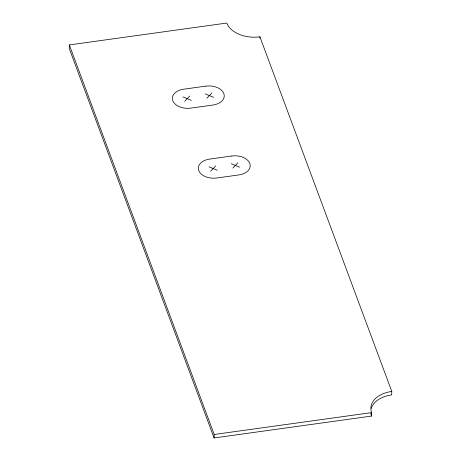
<?xml version="1.0" encoding="UTF-8"?>
<svg xmlns="http://www.w3.org/2000/svg" width="461" height="461" viewBox="0 0 461 461"><rect width="100%" height="100%" fill="white"/><g stroke="black" fill="none" stroke-linecap="round" stroke-linejoin="round"><path stroke-width="0.69" d="M69.323 44.924L69.208 48.393L214.083 437.95L371.531 416.076L371.647 412.607A27.43 17.841 2 0 1 391.792 391.435L259.912 36.817A27.43 17.841 2 0 1 226.772 23.05L69.323 44.924L214.198 434.481L214.083 437.95M259.866 38.205L259.912 36.817M391.792 391.435L391.677 394.904A27.43 17.841 2 0 0 371.238 408.498M184.671 101.316L189.707 96.021M206.868 98.228L211.904 92.938M210.654 171.187L215.69 165.897M232.857 168.104L237.893 162.814M214.198 434.481L371.647 412.607M205.249 93.86L213.529 97.306M183.046 96.948L191.332 100.389M231.232 163.736L239.518 167.182M209.029 166.824L217.315 170.265M371.531 416.076A27.43 17.841 2 0 1 370.84 413.31M205.871 86.121L183.668 89.204A14.856 9.664 2 0 0 172.754 100.671A14.856 9.664 2 0 0 190.704 108.128L212.907 105.045A14.856 9.664 2 0 0 223.821 93.577A14.856 9.664 2 0 0 205.871 86.121M231.854 155.997L209.657 159.08A14.856 9.664 2 0 0 198.743 170.547A14.856 9.664 2 0 0 216.693 178.004L238.896 174.921A14.856 9.664 2 0 0 249.804 163.453A14.856 9.664 2 0 0 231.854 155.997"/></g></svg>
